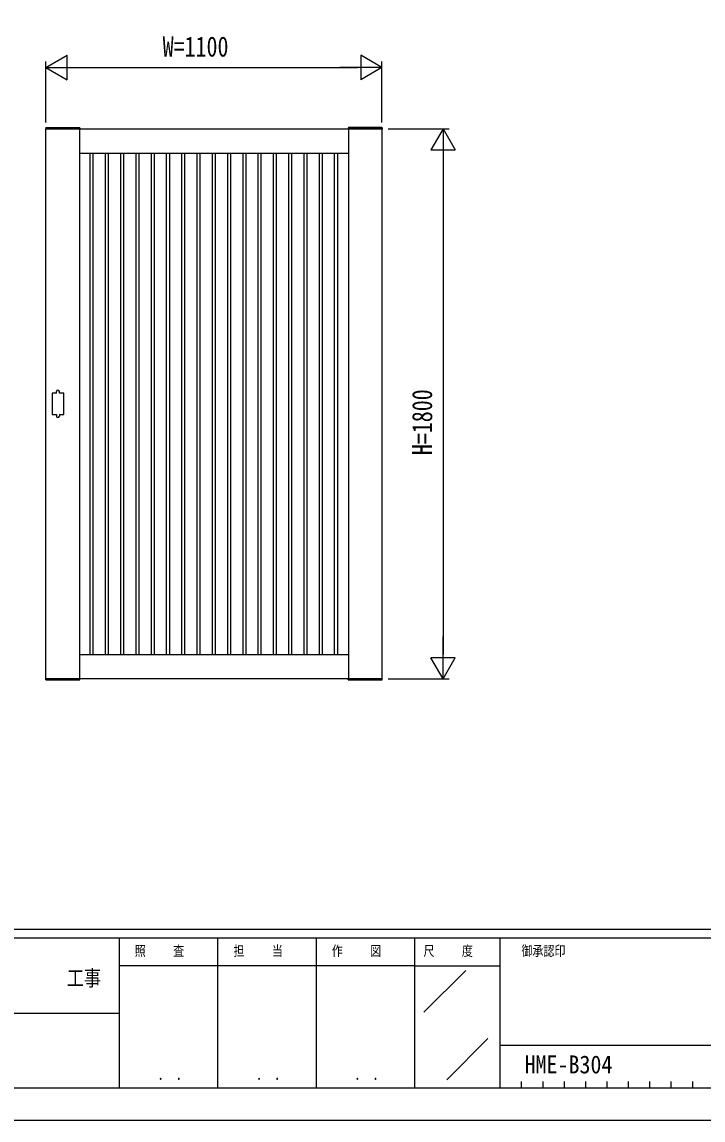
# Model space of a CAD drawing. Units: millimetres on the paper. Extents: x -297 to 297, y -210 to 210.
# Drawn here: x 72.1 to 183.6, y -210 to -30.4 of the extents above; entities that cross this region are included whole.
import ezdxf
from ezdxf.enums import TextEntityAlignment as Align

# ---------------------------------------------------------------- set-up
doc = ezdxf.new("R2010")
doc.units = ezdxf.units.MM
for name, color, linetype in [('0-1_USER1', 3, 'Continuous'), ('0-2_YKK_A1', 4, 'Continuous'), ('0-3_YKK_D', 6, 'Continuous'), ('0-4_YKK_ZWAK', 7, 'Continuous')]:
    doc.layers.add(name, color=color, linetype=linetype)
doc.styles.add('ＭＳ ゴシック', font='')
doc.styles.get('ＭＳ ゴシック').set_extended_font_data('MS Gothic')

msp = doc.modelspace()

# ---------------------------------------------------------------- linework, layer by layer
at = {"layer": '0-2_YKK_A1'}
for p, q in [((75.983, -47.722), (75.976, -47.85)), ((75.976, -47.85), (81.526, -47.85)), ((76.033, -47.675), (81.47, -47.675)), ((81.501, -47.85), (81.501, -137.85)), ((81.52, -47.722), (81.526, -47.85)), ((125.483, -47.722), (125.476, -47.85)), ((131.026, -47.85), (125.476, -47.85)), ((125.501, -47.85), (125.501, -137.85)), ((130.97, -47.675), (125.533, -47.675)), ((131.02, -47.722), (131.026, -47.85)), ((81.501, -51.85), (125.501, -51.85)), ((83.251, -133.85), (83.251, -51.85)), ((83.751, -133.85), (83.751, -51.85)), ((85.751, -133.85), (85.751, -51.85)), ((86.251, -133.85), (86.251, -51.85)), ((88.251, -133.85), (88.251, -51.85)), ((88.751, -133.85), (88.751, -51.85)), ((90.751, -133.85), (90.751, -51.85)), ((91.251, -133.85), (91.251, -51.85)), ((93.251, -133.85), (93.251, -51.85)), ((93.751, -133.85), (93.751, -51.85)), ((95.751, -133.85), (95.751, -51.85)), ((96.251, -133.85), (96.251, -51.85)), ((98.251, -133.85), (98.251, -51.85)), ((98.751, -133.85), (98.751, -51.85)), ((100.751, -133.85), (100.751, -51.85)), ((101.251, -133.85), (101.251, -51.85)), ((103.251, -133.85), (103.251, -51.85)), ((103.751, -133.85), (103.751, -51.85)), ((105.751, -133.85), (105.751, -51.85)), ((106.251, -133.85), (106.251, -51.85)), ((108.251, -133.85), (108.251, -51.85)), ((108.751, -133.85), (108.751, -51.85)), ((110.751, -133.85), (110.751, -51.85)), ((111.251, -133.85), (111.251, -51.85)), ((113.251, -133.85), (113.251, -51.85)), ((113.751, -133.85), (113.751, -51.85)), ((115.751, -133.85), (115.751, -51.85)), ((116.251, -133.85), (116.251, -51.85)), ((118.251, -133.85), (118.251, -51.85)), ((118.751, -133.85), (118.751, -51.85)), ((120.751, -133.85), (120.751, -51.85)), ((121.251, -133.85), (121.251, -51.85)), ((123.251, -133.85), (123.251, -51.85)), ((123.751, -133.85), (123.751, -51.85)), ((77.701, -91.1), (77.701, -90.85)), ((78.201, -91.1), (78.201, -90.85)), ((77.701, -94.6), (77.701, -94.85)), ((78.201, -94.6), (78.201, -94.85)), ((81.501, -133.85), (125.501, -133.85)), ((75.976, -137.85), (81.526, -137.85)), ((75.983, -137.978), (75.976, -137.85)), ((76.033, -138.025), (81.47, -138.025)), ((81.52, -137.978), (81.526, -137.85)), ((125.476, -137.85), (131.026, -137.85)), ((125.483, -137.978), (125.476, -137.85)), ((125.533, -138.025), (130.97, -138.025)), ((131.02, -137.978), (131.026, -137.85))]:
    msp.add_line(p, q, dxfattribs=at)
msp.add_lwpolyline([(76.001, -47.85), (131.001, -47.85), (131.001, -137.85), (76.001, -137.85)], close=True, dxfattribs=at)
for points in [[(77.701, -91.1), (77.001, -91.1), (77.001, -94.6), (77.701, -94.6)], [(78.201, -94.6), (78.901, -94.6), (78.901, -91.1), (78.201, -91.1)]]:
    msp.add_lwpolyline(points, dxfattribs=at)
for centre, radius, start, end in [((76.033, -47.725), 0.05, 90, 177), ((81.47, -47.725), 0.05, 3, 90), ((125.533, -47.725), 0.05, 90, 177), ((130.97, -47.725), 0.05, 3, 90), ((77.951, -90.85), 0.25, 0, 180), ((77.951, -94.85), 0.25, 180, 0), ((76.033, -137.975), 0.05, 183, 270), ((81.47, -137.975), 0.05, 270, 357), ((125.533, -137.975), 0.05, 183, 270), ((130.97, -137.975), 0.05, 270, 357)]:
    msp.add_arc(centre, radius, start, end, dxfattribs=at)
at = {"layer": '0-3_YKK_D'}
for p, q in [((76.001, -37.85), (79.465, -35.85)), ((79.465, -39.85), (79.465, -35.85)), ((131.001, -37.85), (127.537, -35.85)), ((127.537, -35.85), (127.537, -39.85)), ((76.001, -46.85), (76.001, -36.85)), ((131.001, -46.85), (131.001, -36.85)), ((76.001, -37.85), (79.465, -39.85)), ((76.001, -37.85), (82.93, -37.85)), ((80.001, -37.85), (127.001, -37.85)), ((131.001, -37.85), (124.073, -37.85)), ((131.001, -37.85), (127.537, -39.85)), ((132.001, -47.85), (142.001, -47.85)), ((141.001, -47.85), (139.001, -51.314)), ((141.001, -47.85), (143.001, -51.314)), ((141.001, -47.85), (141.001, -54.778)), ((139.001, -51.314), (143.001, -51.314)), ((141.001, -51.85), (141.001, -133.85)), ((141.001, -137.85), (141.001, -130.922)), ((141.001, -137.85), (139.001, -134.386)), ((143.001, -134.386), (139.001, -134.386)), ((141.001, -137.85), (143.001, -134.386)), ((132.001, -137.85), (142.001, -137.85))]:
    msp.add_line(p, q, dxfattribs=at)
at = {"layer": '0-4_YKK_ZWAK'}
for p, q in [((270.001, -178.85), (-275.999, -178.85)), ((88.001, -180.25), (-2.999, -180.25)), ((104.101, -180.25), (104.101, -204.75)), ((120.201, -180.25), (120.201, -204.75)), ((136.301, -180.25), (136.301, -204.75)), ((150.301, -180.25), (136.301, -180.25)), ((222.576, -180.25), (150.301, -180.25)), ((150.301, -180.25), (150.301, -204.75)), ((136.301, -184.8), (88.001, -184.8)), ((136.301, -184.8), (150.301, -184.8)), ((137.847, -192.38), (144.703, -185.525)), ((-2.999, -192.5), (88.001, -192.5)), ((141.597, -203.419), (148.332, -196.684)), ((150.301, -197.75), (222.576, -197.75)), ((-2.999, -204.75), (88.001, -204.75)), ((88.001, -204.75), (136.301, -204.75)), ((136.301, -204.75), (150.301, -204.75)), ((150.301, -204.75), (222.576, -204.75)), ((153.801, -203.7), (153.801, -204.75)), ((157.301, -203.7), (157.301, -204.75)), ((160.801, -203.7), (160.801, -204.75)), ((164.301, -203.7), (164.301, -204.75)), ((167.801, -203.7), (167.801, -204.75)), ((171.301, -203.7), (171.301, -204.75)), ((174.801, -203.7), (174.801, -204.75)), ((178.301, -203.7), (178.301, -204.75)), ((181.801, -203.7), (181.801, -204.75))]:
    msp.add_line(p, q, dxfattribs=at)
msp.add_lwpolyline([(-297, -210), (297, -210), (297, 210), (-297, 210)], close=True, dxfattribs=at)
msp.add_lwpolyline([(136.301, -180.25), (88.001, -180.25), (88.001, -204.75)], dxfattribs=at)

# ---------------------------------------------------------------- texts
at = {"layer": '0-1_USER1', "style": 'ＭＳ ゴシック', "width": 0.9}
msp.add_text('HME-B304', height=2.933, dxfattribs=at).set_placement((154.346, -203.251), align=Align.BOTTOM_LEFT)
at = {"layer": '0-3_YKK_D', "style": 'ＭＳ ゴシック', "width": 0.8}
msp.add_text('W=1100', height=3.299, dxfattribs=at).set_placement((95.101, -37.05), align=Align.BOTTOM_LEFT)
msp.add_text('H=1800', height=3.299, rotation=90, dxfattribs=at).set_placement((140.201, -101.25), align=Align.BOTTOM_LEFT)
at = {"layer": '0-4_YKK_ZWAK', "style": 'ＭＳ ゴシック', "width": 0.8}
for s, height, p in [('照     査', 1.65, (90.531, -183.65)), ('担     当', 1.65, (106.691, -183.65)), ('作     図', 1.65, (122.791, -183.65)), ('尺     度', 1.65, (137.781, -183.65)), ('御承認印', 1.65, (153.818, -183.65)), ('工事', 2.566, (79.413, -188.823)), ('． ．', 1.814, (94.3, -204.005)), ('． ．', 1.814, (110.4, -204.005)), ('． ．', 1.814, (126.5, -204.005))]:
    msp.add_text(s, height=height, dxfattribs=at).set_placement(p, align=Align.BOTTOM_LEFT)

doc.saveas('drawing.dxf')
